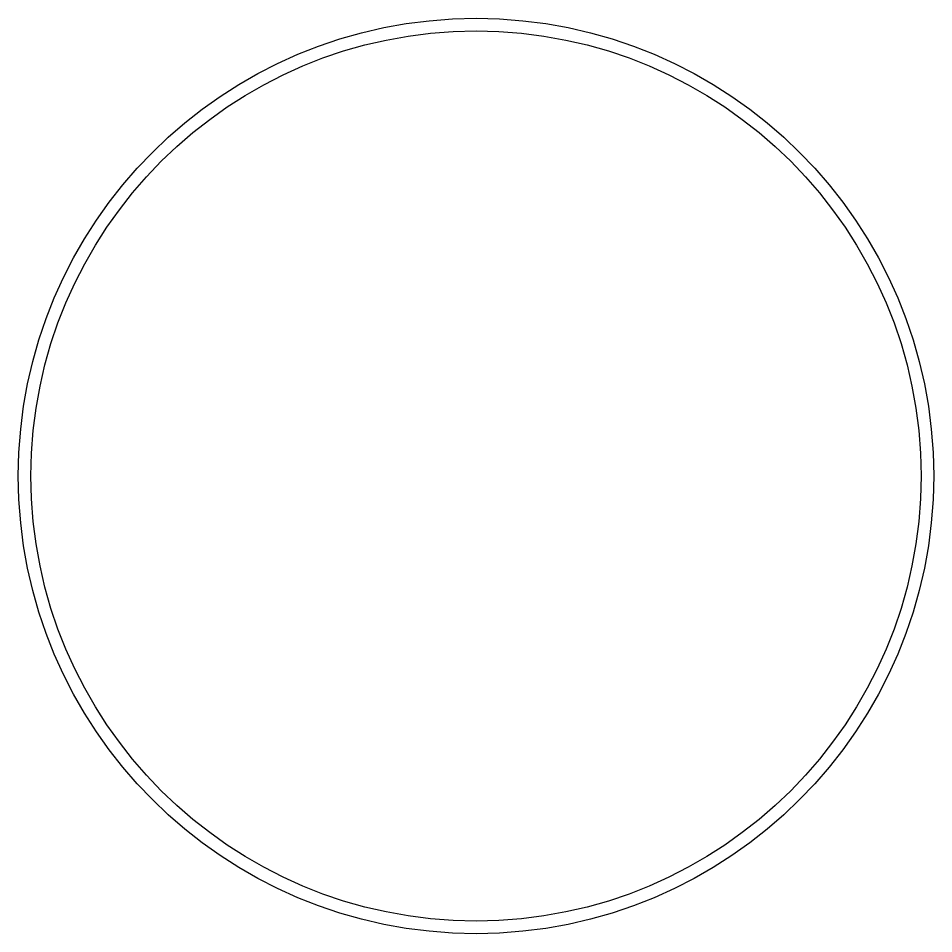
# Model space of a CAD drawing. Header units: millimetres. Extents: x 625.3 to 686.7, y 273.6 to 335.
import ezdxf

# ---------------------------------------------------------------- set-up
doc = ezdxf.new("R2010")
doc.units = ezdxf.units.MM

msp = doc.modelspace()

# ---------------------------------------------------------------- linework, layer by layer
for radius in [30.7, 29.85]:
    msp.add_circle((656.027, 304.276), radius)

doc.saveas('drawing.dxf')
